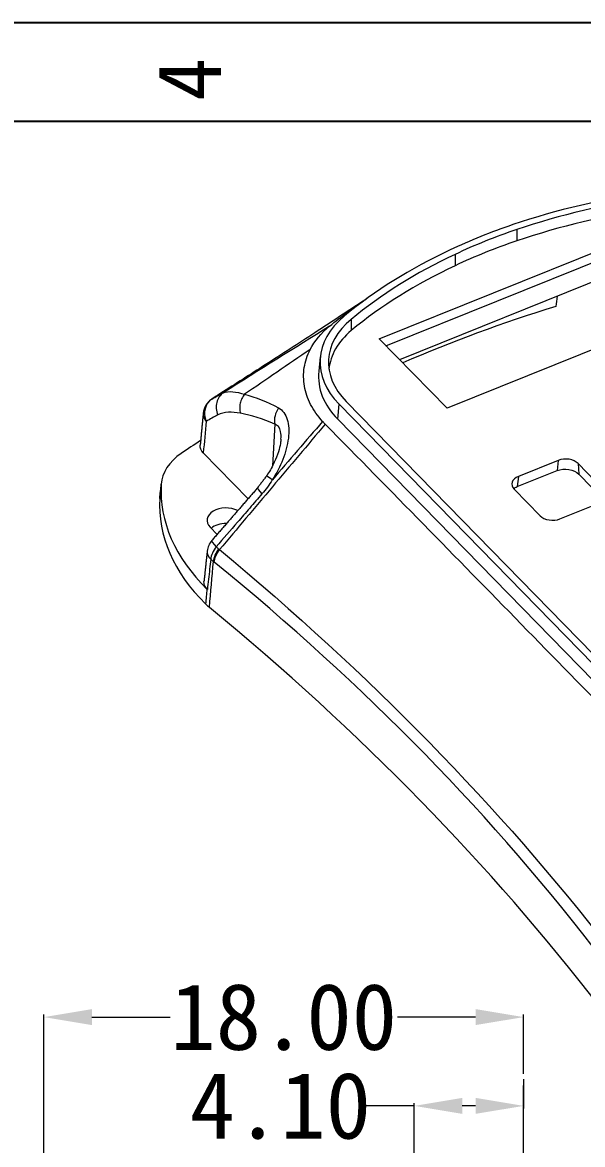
# Model space of a CAD drawing. Extents: x -40 to 272, y -118 to 614.
# Drawn here: x 128.3 to 149.31, y 335.85 to 378.01 of the extents above; entities that cross this region are included whole.
import ezdxf
from ezdxf.enums import TextEntityAlignment as Align

# ---------------------------------------------------------------- set-up
doc = ezdxf.new("R2010")
doc.units = 0
doc.header["$MEASUREMENT"] = 0
doc.linetypes.add('PHANTOM', pattern=[2.5, 1.25, -0.25, 0.25, -0.25, 0.25, -0.25])
for name, color, linetype in [('20', 7, 'Continuous'), ('30', 7, 'Continuous'), ('50', 7, 'Continuous')]:
    doc.layers.add(name, color=color, linetype=linetype)
doc.styles.add('宋体', font='SimSun.ttf', dxfattribs={"width": 0.7})
doc.dimstyles.new('3', dxfattribs={"dimtxt": 2.5, "dimasz": 1.8, "dimexe": 0.1, "dimexo": 0.1, "dimgap": 0.1, "dimtad": 0, "dimzin": 0, "dimdsep": 46, "dimtxsty": 'Standard', "dimcen": 0, "dimclrd": 4, "dimclre": 4, "dimclrt": 3, "dimadec": 1, "dimazin": 0, "dimtfac": 1, "dimtofl": 0, "dimtmove": 0, "dimatfit": 3, "dimfxl": 0.18, "dimtolj": 1, "dimtzin": 0, "dimlwd": 9, "dimlwe": 9, "dimarcsym": 0})

# ---------------------------------------------------------------- blocks, each defined once
blk = doc.blocks.new('*D149')
at = {"color": 4, "linetype": 'Continuous', "lineweight": 9}
for p, q in [((147.101, 338.307), (147.101, 337.206)), ((143.001, 337.306), (141.201, 337.306)), ((143.001, 332.753), (143.001, 337.406)), ((145.301, 337.306), (144.801, 337.306))]:
    blk.add_line(p, q, dxfattribs=at)
for points in [[(144.801, 337.606), (144.801, 337.006), (143.001, 337.306)], [(145.301, 337.606), (145.301, 337.006), (147.101, 337.306)]]:
    blk.add_solid(points, dxfattribs=at)
at = {"layer": 'Defpoints', "color": 0, "linetype": 'Continuous', "lineweight": 9}
for p in [(147.101, 338.407), (143.001, 337.306), (143.001, 332.653)]:
    blk.add_point(p, dxfattribs=at)
at = {"color": 3, "linetype": 'Continuous', "lineweight": 9, "insert": (137.976, 337.306), "char_height": 2.5, "attachment_point": 5}
blk.add_mtext('\\A1;4.10', dxfattribs=at)
blk = doc.blocks.new('*D153')
at = {"color": 4, "linetype": 'Continuous', "lineweight": 9}
for p, q in [((129.101, 323.535), (129.101, 340.741)), ((130.901, 340.641), (133.834, 340.641)), ((145.301, 340.641), (142.367, 340.641)), ((147.101, 338.507), (147.101, 340.741))]:
    blk.add_line(p, q, dxfattribs=at)
for points in [[(130.901, 340.941), (130.901, 340.341), (129.101, 340.641)], [(145.301, 340.941), (145.301, 340.341), (147.101, 340.641)]]:
    blk.add_solid(points, dxfattribs=at)
at = {"layer": 'Defpoints', "color": 0, "linetype": 'Continuous', "lineweight": 9}
for p in [(129.101, 340.641), (147.101, 338.407), (129.101, 323.435)]:
    blk.add_point(p, dxfattribs=at)
at = {"color": 3, "linetype": 'Continuous', "lineweight": 9, "insert": (138.101, 340.641), "char_height": 2.5, "attachment_point": 5}
blk.add_mtext('\\A1;18.00', dxfattribs=at)
blk = doc.blocks.new('7')
for points in [[(2420.951, 241.193), (2010.951, 241.193), (2010.951, 528.193), (2420.951, 528.193)], [(2415.951, 246.193), (2015.951, 246.193), (2015.951, 523.193), (2415.951, 523.193)]]:
    blk.add_lwpolyline(points, close=True)
at = {"style": '宋体'}
blk.add_text('4', height=3.2, rotation=90, dxfattribs=at).set_placement((2240.623, 525.312), align=Align.MIDDLE)

msp = doc.modelspace()

# ---------------------------------------------------------------- linework, layer by layer
at = {"layer": '20', "color": 7, "linetype": 'Continuous', "lineweight": 9}
for p, q in [((141.681, 366.124), (151.941, 370.259)), ((141.938, 365.861), (151.941, 369.892)), ((150.703, 368.663), (142.45, 365.337)), ((154.49, 367.647), (144.23, 363.513)), ((140.628, 366.852), (140.635, 366.431)), ((144.23, 363.513), (141.681, 366.124)), ((139.474, 365.444), (139.416, 364.901)), ((140.125, 363.103), (140.177, 363.662)), ((140.177, 363.662), (154.852, 348.626)), ((140.441, 363.768), (155.117, 348.733)), ((154.801, 348.067), (140.125, 363.103)), ((137.761, 362.913), (137.676, 361.356)), ((135.081, 361.84), (136.764, 360.115)), ((148.401, 361.555), (146.906, 360.953)), ((148.401, 361.555), (148.36, 361.173)), ((150.118, 360.442), (149.147, 361.437)), ((149.147, 361.437), (149.172, 361.043)), ((146.866, 360.57), (148.36, 361.173)), ((146.906, 360.953), (146.866, 360.57)), ((149.172, 361.043), (150.143, 360.048)), ((146.748, 360.47), (147.719, 359.475)), ((148.465, 359.356), (149.96, 359.958)), ((135.339, 359.044), (135.602, 358.775)), ((135.691, 358.201), (135.691, 358.201))]:
    msp.add_line(p, q, dxfattribs=at)
for centre, start, end in [((135.794, 363.253), 123.2694, 174.6376), ((135.945, 358.072), 139.0505, 173.9272)]:
    msp.add_arc(centre, 0.72, start, end, dxfattribs=at)
for centre, major_axis, ratio, start_param, end_param in [((156.727, 358.457), (-20.607, 0.743), 0.651685, 4.972197, 5.243819), ((156.727, 358.457), (-20.292, 0.732), 0.651685, 4.972197, 5.243853), ((156.712, 358.048), (-20.263, 0.731), 0.651685, 4.972197, 5.243857), ((156.727, 358.457), (-20.607, 0.743), 0.651685, 5.380253, 5.651871), ((156.727, 358.457), (-20.292, 0.732), 0.651685, 5.380371, 5.651871), ((156.712, 358.048), (-20.263, 0.731), 0.651685, 5.380366, 5.651871), ((170.322, 338.585), (-48.638, 1.754), 0.651685, 5.205432, 5.343042), ((143.882, 365.155), (-4.418, 0.159), 0.651685, 5.651871, 6.88283), ((143.882, 365.155), (-4.102, 0.148), 0.651685, 5.651871, 6.88283), ((143.868, 364.746), (-4.074, 0.147), 0.651685, 5.651871, 6.25129), ((143.863, 364.609), (4.456, -0.161), 0.651685, 3.096561, 3.741238), ((135.794, 363.253), (-0.371, 0.617), 0.895721, 0.033446, 1.416903), ((138.364, 363.147), (0.316, 0.647), 0.811411, 1.377182, 2.290928), ((135.794, 363.253), (-0.717, 0.067), 0.674468, 6.283177, 6.920569), ((170.342, 339.131), (-49.321, 1.778), 0.651685, 5.535069, 5.556354), ((143.463, 360.2), (-9.963, 0.359), 0.651685, 6.268024, 6.903003), ((137.666, 360.055), (0.544, -0.472), 0.121003, 3.142127, 4.043675), ((143.443, 359.655), (-10, 0.361), 0.651685, 6.266075, 6.903227), ((135.95, 359.291), (-0.729, 0.026), 0.651685, 4.109736, 6.88283), ((135.93, 358.745), (0.666, -0.024), 0.651685, 1.571427, 2.565053), ((135.945, 358.072), (0.485, 0.532), 0.613584, 1.681787, 2.472435), ((135.945, 358.072), (0.544, -0.472), 0.1208, 3.142295, 4.053315), ((135.945, 358.072), (0.716, -0.076), 0.638793, 3.14159, 3.831743), ((136.02, 358.008), (0.448, 0.564), 0.592162, 1.643146, 2.431993), ((36.171, 305.629), (127.633, -4.602), 0.651685, 0.494156, 0.705134)]:
    msp.add_ellipse(centre, major_axis=major_axis, ratio=ratio, start_param=start_param, end_param=end_param, dxfattribs=at)
for points, degree in [([(146.701, 370.411), (145.879, 370.133), (145.091, 369.816), (144.345, 369.461)], 3), ([(146.854, 370.227), (146.044, 369.954), (145.267, 369.642), (144.532, 369.292)], 3), ([(146.853, 369.802), (146.044, 369.529), (145.268, 369.217), (144.535, 368.867)], 3), ([(139.82, 366.597), (140.251, 366.949), (140.705, 367.285), (141.182, 367.604)], 3), ([(148.361, 367.719), (148.344, 367.592), (148.326, 367.464), (148.308, 367.337)], 3), ([(139.82, 366.597), (138.515, 365.778), (137.187, 364.946), (135.833, 364.098)], 3), ([(139.096, 365.719), (139.259, 366.038), (139.501, 366.336), (139.82, 366.597)], 3), ([(139.096, 365.721), (138.259, 365.15), (137.437, 364.589), (136.63, 364.037)], 3), ([(135.828, 364.132), (135.686, 364.041), (135.545, 363.95), (135.405, 363.858)], 3), ([(135.405, 363.858), (135.546, 363.943), (135.689, 364.023), (135.834, 364.098)], 3), ([(136.63, 364.037), (137.044, 363.928), (137.466, 363.778), (137.91, 363.523)], 3), ([(136.472, 363.326), (136.164, 363.387), (135.869, 363.389), (135.624, 363.262)], 3), ([(135.078, 363.32), (134.966, 362.127)], 1), ([(135.191, 363.019), (135.154, 362.626), (135.118, 362.233), (135.081, 361.84)], 3), ([(135.624, 363.262), (135.478, 363.186), (135.334, 363.105), (135.191, 363.019)], 3), ([(137.761, 362.913), (137.314, 363.132), (136.889, 363.245), (136.472, 363.326)], 3), ([(139.559, 363.018), (138.934, 362.293), (138.306, 361.561), (137.673, 360.825)], 3), ([(135.081, 361.84), (134.996, 361.926), (134.956, 362.027), (134.966, 362.127)], 3), ([(134.255, 361.818), (133.797, 361.507), (133.531, 361.095), (133.505, 360.658)], 3), ([(137.458, 360.974), (137.121, 360.527)], 1), ([(133.448, 360.127), (133.467, 360.304), (133.486, 360.481), (133.505, 360.658)], 3), ([(133.51, 360.714), (133.453, 360.179)], 1), ([(137.122, 360.527), (136.262, 359.535), (135.401, 358.544)], 2), ([(137.672, 360.824), (137.556, 360.638), (137.427, 360.461), (137.284, 360.296)], 3), ([(146.729, 360.492), (146.767, 360.522), (146.814, 360.549), (146.866, 360.57)], 3), ([(133.453, 360.178), (133.451, 360.161), (133.449, 360.144), (133.448, 360.127)], 3), ([(135.567, 358.309), (135.595, 358.282), (135.625, 358.256), (135.655, 358.231)], 3), ([(135.229, 358.148), (135.168, 357.577), (135.108, 357.007)], 2), ([(135.495, 357.727), (135.507, 357.874), (135.578, 358.047), (135.691, 358.201)], 3), ([(135.691, 358.201), (141.306, 353.547), (146.214, 348.519), (150.324, 343.209)], 3), ([(135.691, 358.201), (135.691, 358.201), (135.691, 358.201), (135.691, 358.201)], 3), ([(135.31, 356.033), (135.361, 356.606), (135.412, 357.179), (135.463, 357.752)], 3), ([(135.463, 357.752), (135.428, 357.781), (135.394, 357.81), (135.362, 357.839)], 3), ([(135.495, 357.727), (135.484, 357.736), (135.474, 357.744), (135.463, 357.752)], 3), ([(150.096, 342.767), (146.039, 348.113), (141.137, 353.135), (135.495, 357.727)], 3), ([(135.235, 356.704), (135.141, 356.794), (135.097, 356.902), (135.108, 357.007)], 3), ([(135.217, 356.721), (135.201, 356.535), (135.184, 356.348), (135.168, 356.161)], 3), ([(135.235, 356.704), (135.217, 356.721)], 1), ([(135.168, 356.161), (135.212, 356.117), (135.26, 356.075), (135.31, 356.033)], 3)]:
    msp.add_open_spline(points, degree=degree, dxfattribs=at)
for points, knots in [([(146.854, 370.227), (146.854, 370.183), (146.854, 370.139), (146.854, 370.095), (146.854, 370.051), (146.854, 370.007), (146.854, 369.963), (146.853, 369.91), (146.853, 369.856), (146.853, 369.802)], [0, 0, 0, 0, 0.310006, 0.310006, 0.310006, 0.620012, 0.620012, 0.620012, 1, 1, 1, 1]), ([(144.532, 369.292), (144.533, 369.248), (144.533, 369.204), (144.533, 369.16), (144.533, 369.116), (144.534, 369.072), (144.534, 369.029), (144.534, 368.975), (144.535, 368.921), (144.535, 368.867)], [0, 0, 0, 0, 0.310006, 0.310006, 0.310006, 0.620012, 0.620012, 0.620012, 1, 1, 1, 1]), ([(141.263, 367.656), (140.606, 367.222), (139.336, 366.389), (137.484, 365.192), (136.297, 364.431), (135.736, 364.074)], [0, 0, 0, 0, 0.367681, 0.703404, 1, 1, 1, 1]), ([(139.559, 363.018), (139.374, 363.224), (139.225, 363.437), (138.997, 363.88), (138.918, 364.113), (138.838, 364.577), (138.836, 364.809), (138.909, 365.269), (138.984, 365.5), (139.096, 365.719)], [0, 0, 0, 0, 0.25, 0.25, 0.5, 0.5, 0.75, 0.75, 1, 1, 1, 1]), ([(135.833, 364.097), (135.712, 364.014), (135.623, 363.883), (135.548, 363.582), (135.561, 363.413), (135.624, 363.262)], [0, 0, 0, 0, 0.5, 0.5, 1, 1, 1, 1]), ([(135.833, 364.097), (135.925, 364.138), (136.049, 364.147), (136.325, 364.125), (136.474, 364.09), (136.629, 364.037)], [0, 0, 0, 0, 0.5, 0.5, 1, 1, 1, 1]), ([(136.63, 364.037), (136.591, 363.99), (136.557, 363.937), (136.502, 363.824), (136.481, 363.763), (136.454, 363.639), (136.447, 363.575), (136.448, 363.449), (136.456, 363.386), (136.472, 363.326)], [0, 0, 0, 0, 0.25, 0.25, 0.5, 0.5, 0.75, 0.75, 1, 1, 1, 1]), ([(137.91, 363.523), (138.057, 363.439), (138.169, 363.294), (138.294, 362.897), (138.306, 362.646), (138.242, 362.126), (138.168, 361.852), (137.962, 361.325), (137.829, 361.067), (137.672, 360.824)], [0, 0, 0, 0, 0.25, 0.25, 0.5, 0.5, 0.75, 0.75, 1, 1, 1, 1]), ([(139.658, 362.914), (139.641, 362.931), (139.625, 362.947), (139.61, 362.964), (139.594, 362.98), (139.579, 362.997), (139.564, 363.013), (139.559, 363.019)], [0, 0, 0, 0, 0.47936, 0.47936, 0.47936, 0.958721, 1, 1, 1, 1]), ([(139.658, 362.914), (138.996, 362.13), (138.334, 361.344), (137.012, 359.773), (136.352, 358.987), (135.691, 358.201)], [0, 0, 0, 0, 0.5, 0.5, 1, 1, 1, 1]), ([(137.997, 362.348), (138.003, 362.452), (138, 362.551), (137.949, 362.797), (137.865, 362.889), (137.761, 362.913)], [0, 0, 0, 0, 0.348614, 0.348614, 1, 1, 1, 1]), ([(154.332, 347.879), (153.115, 349.134), (151.896, 350.389), (149.457, 352.898), (148.236, 354.151), (145.791, 356.657), (144.566, 357.909), (142.114, 360.412), (140.886, 361.663), (139.658, 362.914)], [0, 0, 0, 0, 0.25, 0.25, 0.5, 0.5, 0.75, 0.75, 1, 1, 1, 1]), ([(137.995, 362.347), (137.993, 362.298), (137.978, 362.154), (137.903, 361.853), (137.742, 361.46), (137.588, 361.151), (137.47, 360.994), (137.456, 360.976)], [0, 0, 0, 0, 0.123546, 0.349949, 0.624037, 0.955798, 1, 1, 1, 1]), ([(149.147, 361.437), (149.07, 361.515), (148.945, 361.574), (148.67, 361.618), (148.52, 361.604), (148.401, 361.555)], [0, 0, 0, 0, 0.5, 0.5, 1, 1, 1, 1]), ([(137.672, 360.824), (137.565, 360.896), (137.491, 360.947), (137.467, 360.966), (137.453, 360.973), (137.465, 360.974)], [0, 0, 0, 0, 0.794392, 0.794392, 1, 1, 1, 1]), ([(146.906, 360.953), (146.788, 360.906), (146.702, 360.826), (146.643, 360.648), (146.671, 360.549), (146.748, 360.47)], [0, 0, 0, 0, 0.5, 0.5, 1, 1, 1, 1]), ([(148.36, 361.173), (148.49, 361.225), (148.653, 361.241), (148.952, 361.193), (149.089, 361.129), (149.172, 361.043)], [0, 0, 0, 0, 0.5, 0.5, 1, 1, 1, 1]), ([(137.284, 360.296), (137.131, 360.119), (136.978, 359.941), (136.825, 359.764), (136.671, 359.586), (136.518, 359.409), (136.365, 359.232), (136.099, 358.924), (135.833, 358.616), (135.567, 358.309)], [0, 0, 0, 0, 0.267712, 0.267712, 0.267712, 0.535424, 0.535424, 0.535424, 1, 1, 1, 1]), ([(147.719, 359.475), (147.796, 359.396), (147.921, 359.338), (148.196, 359.293), (148.346, 359.308), (148.465, 359.356)], [0, 0, 0, 0, 0.5, 0.5, 1, 1, 1, 1]), ([(135.655, 358.231), (135.669, 358.219), (135.676, 358.214), (135.697, 358.196), (135.688, 358.203)], [0, 0, 0, 0, 0.999756, 1, 1, 1, 1]), ([(135.362, 357.839), (135.348, 357.717), (135.335, 357.595), (135.321, 357.473), (135.292, 357.217), (135.263, 356.961), (135.235, 356.704)], [0, 0, 0, 0, 0.322384, 0.322384, 0.322384, 1, 1, 1, 1])]:
    msp.add_open_spline(points, degree=3, knots=knots, dxfattribs=at)
at = {"layer": '30', "color": 1, "linetype": 'PHANTOM', "lineweight": 9, "ltscale": 8}
msp.add_line((147.101, 208.072), (147.101, 338.407), dxfattribs=at)

# ---------------------------------------------------------------- block references
at = {"layer": '50', "color": 7, "linetype": 'Continuous', "lineweight": 9, "xscale": 0.7428978030252438, "yscale": 0.7428978030253575, "zscale": 0.7428978030250774}
msp.add_blockref('7', (-1529.999, -14.387), dxfattribs=at)

# ---------------------------------------------------------------- dimensions: what is measured, and where the dimension line sits
at = {"linetype": 'Continuous', "lineweight": 9}
for base, p2, picture, middle in [((129.101, 340.641), (129.101, 323.435), '*D153', (138.101, 340.641)), ((143.001, 337.306), (143.001, 332.653), '*D149', (137.976, 337.306))]:
    dim = msp.add_linear_dim(base=base, p1=(147.101, 338.407), p2=p2, dimstyle='3', dxfattribs=at)
    dim.commit()
    dim.dimension.update_dxf_attribs({"geometry": picture, "text_midpoint": middle})

doc.saveas('drawing.dxf')
